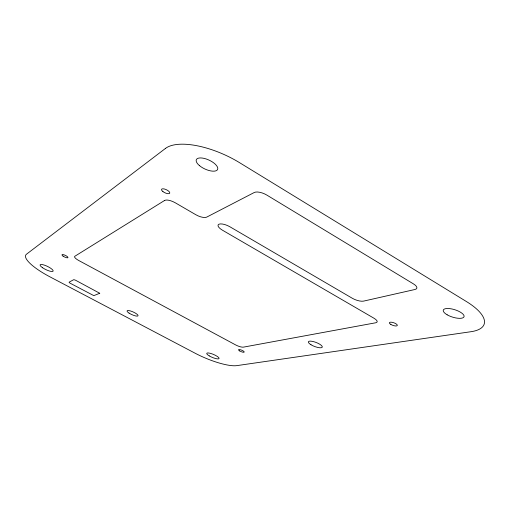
<?xml version="1.0" encoding="UTF-8"?>
<svg xmlns="http://www.w3.org/2000/svg" width="510" height="510" viewBox="0 0 510 510"><rect width="100%" height="100%" fill="white"/><g stroke="black" fill="none" stroke-linecap="round" stroke-linejoin="round"><path stroke-width="0.76" d="M99.737 293.263L93.827 295.641L70.412 283.343A2.021 0.497 25.2 0 1 69.188 282.126L73.555 279.773A2.053 0.516 25.2 0 1 75.894 280.417L99.737 293.263M165.45 148.442L26.52 254.19A36.745 9.256 25.5 0 0 49.897 276.815L195.151 353.239A34.278 8.345 22.8 0 0 236.793 365.632L470.921 331.717A54.289 19.323 18 0 0 466.261 301.442L239.56 162.677A57.91 23.772 24.4 0 0 165.45 148.442M164.615 200.455L74.804 256.288A6.694 1.83 25.5 0 0 78.782 260.527L235.588 344.894A6.247 1.632 22.4 0 0 243.41 347.138L375.711 322.779A8.211 2.703 19.7 0 0 374.008 318.253L222.443 230.195A8.753 3.213 23.4 0 1 218.879 224.234A8.753 3.213 23.4 0 1 229.838 226.74L352.384 298.312A8.562 2.971 19.9 0 0 363.63 301.104L414.942 289.495A9.422 3.506 18.5 0 0 413.476 283.911L266.838 195.088A9.811 4.035 22.8 0 0 254.273 192.499L206.646 217.145A8.855 3.277 24.2 0 1 195.795 214.71L175.312 202.808A8.791 3.213 24.9 0 0 164.615 200.455M310.979 344.741A7.452 2.148 21 0 0 322.263 347.202A7.452 2.148 21 0 0 312.764 341.439A7.452 2.148 21 0 0 310.979 344.741M63.068 256.116A3.315 0.892 25.7 0 0 67.932 257.639A3.315 0.892 25.7 0 0 63.858 254.79A3.315 0.892 25.7 0 0 63.068 256.116M239.636 350.906A3.066 0.784 22.3 0 0 244.207 352.091A3.066 0.784 22.3 0 0 240.299 349.713A3.066 0.784 22.3 0 0 239.636 350.906M447.149 314.798A10.895 3.87 17.5 0 0 463.998 316.837A10.895 3.87 17.5 0 0 449.833 308.626A10.895 3.87 17.5 0 0 447.149 314.798M199.423 165.584A11.704 4.902 24.8 0 0 217.47 169.702A11.704 4.902 24.8 0 0 204.038 158.374A11.704 4.902 24.8 0 0 199.423 165.584M209.259 355.891A6.687 1.606 22.8 0 0 219.077 358.517A6.687 1.606 22.8 0 0 210.407 353.353A6.687 1.606 22.8 0 0 209.259 355.891M42.611 267.769A7.223 1.798 25.7 0 0 53.123 271.141A7.223 1.798 25.7 0 0 44.14 265.047A7.223 1.798 25.7 0 0 42.611 267.769M162.907 191.562A4.52 1.696 25.2 0 0 169.715 193.207A4.52 1.696 25.2 0 0 164.303 188.974A4.52 1.696 25.2 0 0 162.907 191.562M390.87 324.456A4.188 1.383 19.2 0 0 397.296 325.501A4.188 1.383 19.2 0 0 391.929 322.282A4.188 1.383 19.2 0 0 390.87 324.456M129.068 313.121A6.024 1.485 24.2 0 0 138.019 315.849A6.024 1.485 24.2 0 0 130.592 310.985A6.024 1.485 24.2 0 0 129.068 313.121"/></g></svg>
